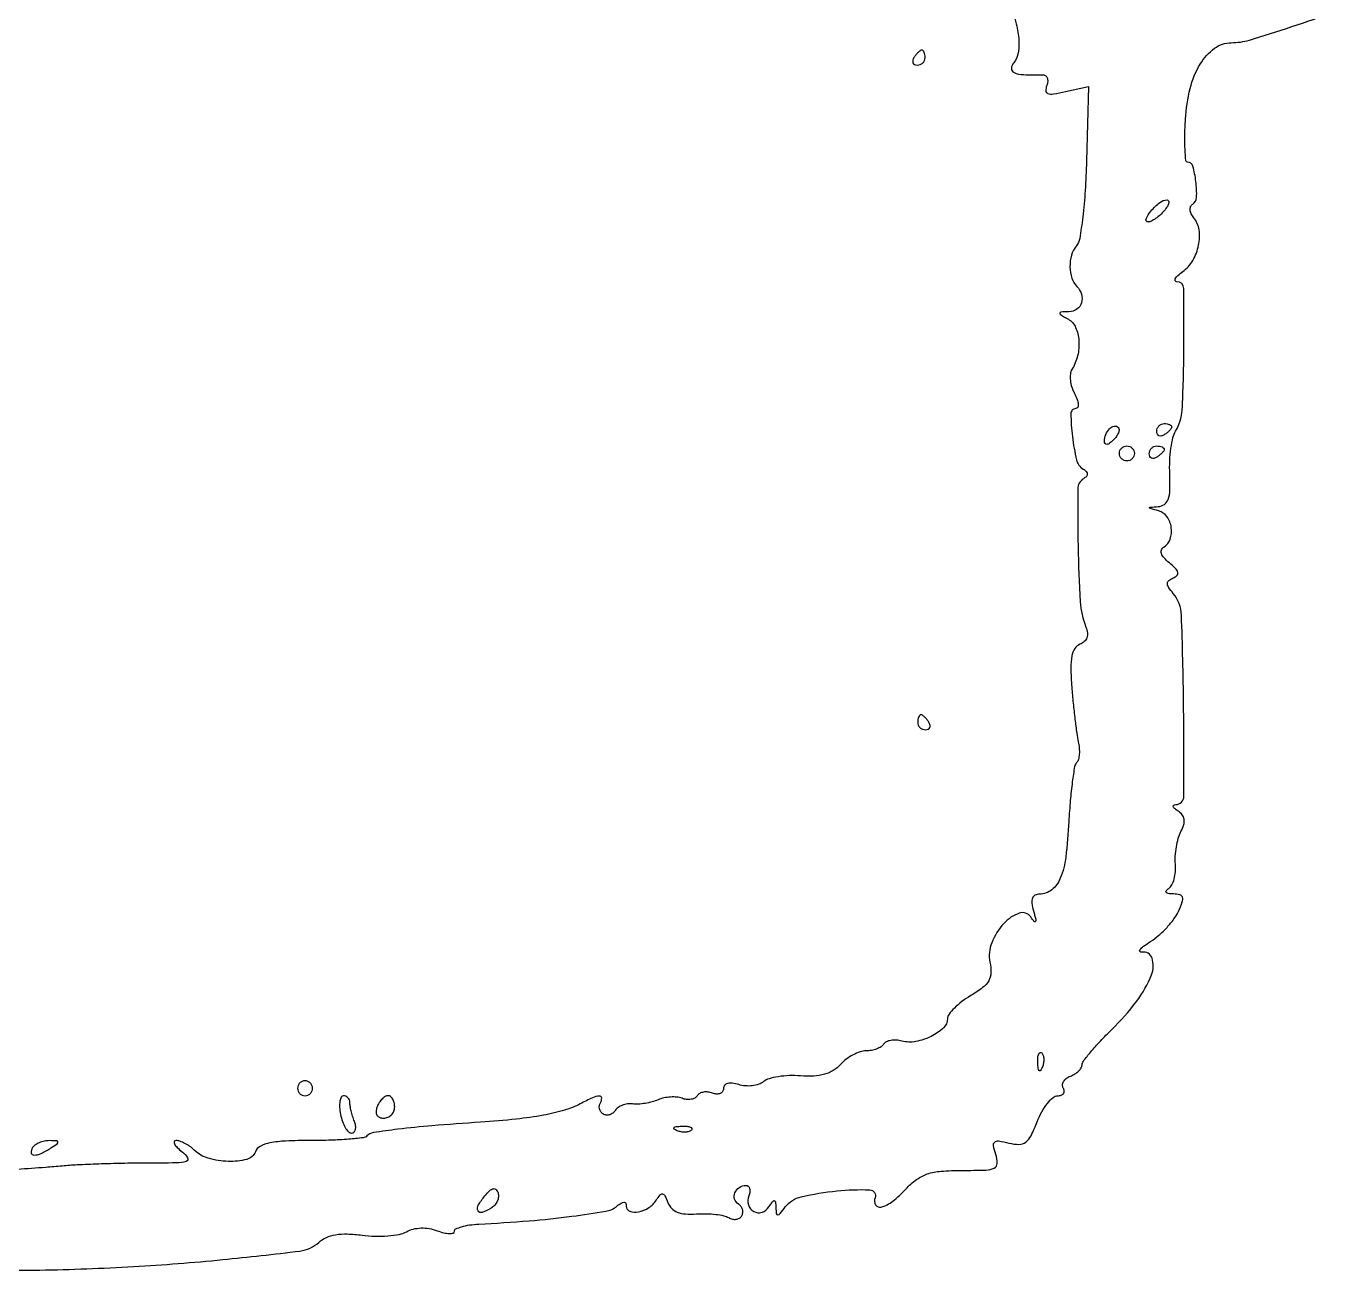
# Model space of a CAD drawing. Extents: x 173 to 1088, y 212 to 1028.
# Drawn here: x 774.7 to 949.8, y 223.6 to 390.2 of the extents above; entities that cross this region are included whole.
import ezdxf

# ---------------------------------------------------------------- set-up
doc = ezdxf.new("R2010")
doc.units = 0

msp = doc.modelspace()

# ---------------------------------------------------------------- linework, layer by layer
for points in [[(906.530275, 392.904612, -0.020343), (907.269403, 390.198729, -0.045855), (907.55385, 388.093895, -0.063586), (907.417902, 386.485433, -0.120935), (906.854014, 385.324097, 0.165047), (906.553744, 384.539669, 0.312346), (906.901091, 383.994227, 0.092142), (908.154781, 383.721121, 0.014778), (910.67092, 383.718175, -0.146508), (911.069818, 383.610964, -0.157845), (911.330136, 383.304512, -0.120714), (911.402245, 382.829991, -0.069348), (911.270788, 382.263279, 0.099365), (911.151722, 381.562627, 0.31677), (911.421138, 381.20325, 0.118562), (912.16299, 381.145311, 0.014532), (913.774209, 381.450408), (916.848681, 382.125675), (916.598179, 372.124764, -0.010011), (916.420808, 368.191431, -0.013716), (916.093447, 364.663058, -0.01055), (915.682729, 361.770391, -0.133429), (915.230626, 360.777887, 0.104729), (914.586397, 359.552509, 0.072363), (914.381278, 357.993927, 0.073743), (914.627903, 356.4738, 0.119905), (915.304389, 355.362278, -0.123305), (915.930823, 354.317288, -0.150106), (915.927037, 353.181224, -0.1644), (915.298603, 352.314228, -0.151221), (914.25, 351.969591, 0.007809), (913.16704, 351.93385, 0.380308), (913.02435, 351.793974, 0.279079), (913.130951, 351.587088, 0.005647), (914.180622, 350.958727, -0.15997), (915.145701, 349.870356, -0.08517), (915.575022, 348.102576, -0.075615), (915.406904, 346.072534, -0.080172), (914.641137, 344.228365, 0.113781), (914.437521, 343.628013, 0.052148), (914.440684, 342.796453, 0.047869), (914.629626, 341.881627, 0.048053), (914.98894, 341.020667, -0.033127), (915.340013, 340.245302, -0.067121), (915.489108, 339.593571, -0.122061), (915.423755, 339.167108, -0.302723), (915.17304, 339, 0.418038), (914.503808, 338.321983, 0.026911), (914.70889, 335.258799, 0.028196), (915.268294, 332.132091, 0.198499), (916.154621, 330.904439, -0.059384), (916.571911, 330.57234, -0.193623), (916.706012, 330.252896, -0.198256), (916.580286, 329.934891, -0.062403), (916.173999, 329.607537, 0.258551), (915.427467, 328.276673, 0.00557), (915.473554, 320.542779, 0.010586), (915.756472, 313.15398, 0.08012), (916.513437, 309.758429, -0.065391), (916.710764, 308.981235, -0.112793), (916.640107, 308.320867, -0.125802), (916.300905, 307.804844, -0.093416), (915.717946, 307.44526, 0.161443), (915.029749, 306.881267, 0.094515), (914.634899, 305.880127, 0.052151), (914.500721, 304.267083, 0.013881), (914.627197, 301.686831, 0.005236), (914.814296, 299.546915, 0.005199), (915.046564, 297.406304, 0.005106), (915.28822, 295.538927, 0.020145), (915.494796, 294.398458, -0.034489), (915.624337, 293.544361, -0.039039), (915.627264, 292.715632, -0.042653), (915.515841, 292.024142, -0.135923), (915.287456, 291.620789, 0.156658), (915.004472, 291.069997, 0.007738), (914.699079, 289.026422, 0.011884), (914.427647, 286.548412, 0.008253), (914.233926, 283.738355, -0.016686), (913.823687, 278.962676, -0.066086), (913.093344, 276.114771, -0.128919), (911.948033, 274.574707, -0.170352), (910.310168, 274, 0.115383), (909.700081, 273.857313, 0.193599), (909.354474, 273.470213, 0.120839), (909.282303, 272.790938, 0.034899), (909.498119, 271.75, -0.006784), (909.79507, 270.636573, -0.165127), (909.769719, 270.321299, -0.565735), (909.613342, 270.300285, -0.017796), (909.144583, 270.931068, 0.33829), (907.586818, 271.43846, 0.125094), (905.539881, 270.078503, 0.089071), (903.909681, 267.46558, 0.145394), (903.673162, 264.884192, -0.055201), (903.79931, 263.439616, -0.125041), (903.50666, 262.390267, -0.100946), (902.696369, 261.470081, -0.028519), (901.10168, 260.400992, 0.027675), (899.914304, 259.607868, 0.034485), (898.911119, 258.740041, 0.036901), (898.199423, 257.920208, 0.161672), (898, 257.319576, -0.208844), (897.457077, 256.076438, -0.072584), (895.810124, 254.944018, -0.067762), (893.738771, 254.252733, -0.111097), (891.898763, 254.316223, 0.048693), (891.13167, 254.438811, 0.056701), (890.394665, 254.400362, 0.065669), (889.794729, 254.217045, 0.148457), (889.441979, 253.90612, -0.112673), (889.099507, 253.558525, -0.05), (888.521834, 253.266173, -0.04601), (887.820696, 253.067111, -0.046202), (887.095971, 253, 0.080792), (886.292898, 252.869384, 0.041231), (885.351162, 252.465794, 0.039573), (884.425775, 251.877338, 0.047467), (883.66419, 251.181428, -0.07142), (882.698664, 250.380257, -0.067895), (881.530389, 249.866287, -0.057269), (880.096116, 249.628254, -0.032171), (878.328001, 249.653489, 0.028171), (876.821994, 249.687025, 0.029694), (875.348353, 249.548937, 0.031083), (874.102095, 249.276852, 0.104283), (873.366787, 248.889443, -0.091275), (872.730541, 248.532987, -0.051871), (871.86768, 248.335515, -0.049458), (870.925618, 248.314315, -0.057813), (870.047988, 248.484769, 0.040821), (869.192101, 248.681322, 0.09902), (868.547601, 248.646963, 0.161646), (868.152925, 248.393332, 0.171425), (868, 247.960399, -0.1436), (867.882341, 247.55917, -0.152632), (867.568782, 247.296469, -0.119562), (867.093334, 247.221472, -0.071336), (866.532025, 247.349337, 0.063662), (865.928681, 247.49651, 0.070706), (865.329578, 247.479087, 0.080361), (864.82605, 247.306262, 0.132318), (864.5, 247, -0.132318), (864.17395, 246.693738, -0.080361), (863.670422, 246.520913, -0.070706), (863.071319, 246.50349, -0.063662), (862.467975, 246.650663, 0.068592), (861.778859, 246.811606, 0.038449), (860.917155, 246.825055, 0.037551), (860.027788, 246.703059, 0.049702), (859.25, 246.453302, -0.036842), (858.458658, 246.176591, -0.025074), (857.526023, 245.975276, -0.025329), (856.601286, 245.871447, -0.045501), (855.83859, 245.894163, 0.062017), (855.154297, 245.892001, 0.057331), (854.472023, 245.723901, 0.061282), (853.893712, 245.423913, 0.10445), (853.519492, 245.031538, -0.087771), (853.196491, 244.669641, -0.094564), (852.776755, 244.451938, -0.100084), (852.326398, 244.411115, -0.111577), (851.91459, 244.552786, -0.097277), (851.596957, 244.847224, -0.097513), (851.414623, 245.239685, -0.098348), (851.395525, 245.669126, -0.100828), (851.542705, 246.069098, 0.14855), (851.7055, 246.68445, 0.420229), (851.410289, 246.953376, 0.092729), (850.475929, 246.723003, 0.016185), (848.842155, 245.915524, -0.05204), (846.748766, 245.061358, -0.025317), (843.935971, 244.394451, -0.019587), (840.278142, 243.867764, -0.00911), (835.5, 243.457671, 0.003513), (828.992189, 242.97244, 0.009848), (824.444462, 242.510882, 0.007964), (821.164685, 242.05949, 0.159508), (820.275592, 241.608926, -0.170027), (819.773116, 241.36709, -0.007609), (817.829028, 241.178872, -0.012061), (815.47638, 241.044208, -0.008264), (812.801949, 241, 0.010389), (809.401584, 240.929342, 0.03959), (807.296497, 240.674032, 0.070308), (806.004691, 240.216756, 0.182948), (805.358744, 239.492487, -0.244885), (804.209249, 238.475994, -0.067809), (801.737044, 238.207096, -0.063805), (799.049262, 238.625706, -0.123087), (797.178571, 239.71396, 0.037604), (796.590295, 240.206104, 0.034166), (795.9164, 240.622226, 0.035882), (795.260194, 240.909887, 0.08556), (794.737442, 241, 0.292), (794.507535, 240.85322, 0.237129), (794.51686, 240.555064, 0.076826), (794.886741, 240.068784, 0.026145), (795.55887, 239.485323, -0.088012), (796.290759, 238.671774, -0.494179), (796.114392, 238.204524, -0.069251), (794.792159, 237.999774, -0.003641), (790.5, 237.965147, 0.00459), (787.526762, 237.935518, 0.003873), (784.38125, 237.850915, 0.003907), (781.51298, 237.729084, 0.010844), (779.5, 237.583998, -0.005229), (777.290464, 237.399784, -0.00117), (773.518525, 237.133869, -0.001214)], [(772.221492, 223.624702, 0.006201), (776.5, 223.653977, 0.009224), (789.060023, 224.127622, 0.010726), (800.975785, 225.054057, 0.005979), (811.320494, 226.207087, 0.15436), (813.85148, 227.365592, -0.080128), (814.855029, 228.016862, -0.063117), (816.098374, 228.387442, -0.049641), (817.660682, 228.488193, -0.024638), (819.641105, 228.321312, 0.026789), (821.352632, 228.184498, 0.026013), (823.085979, 228.229248, 0.026946), (824.602296, 228.430118, 0.081334), (825.579207, 228.784388, -0.066759), (826.482547, 229.141936, -0.052409), (827.526739, 229.287854, -0.050115), (828.627224, 229.215088, -0.049327), (829.697374, 228.924959, 0.028961), (830.580519, 228.646521, 0.053769), (831.323603, 228.541748, 0.084965), (831.824959, 228.610807, 0.327064), (832, 228.849777, -0.287089), (832.200376, 229.169992, -0.041118), (832.954687, 229.462845, -0.036372), (834.004579, 229.692583, -0.023157), (835.25, 229.813026, 0.007554), (841.984638, 230.252833, 0.012194), (847.69867, 230.853329, 0.00941), (852.254026, 231.53208, 0.1314), (853.75, 232.21461, -0.028498), (854.32258, 232.634157, -0.145596), (854.696874, 232.74431, -0.29632), (854.918044, 232.59969, -0.10426), (855, 232.210929, 0.315151), (855.475083, 231.532051, 0.1392), (856.624057, 231.448048, 0.092921), (858.028192, 232.023505, 0.111195), (859.026173, 233.042349, -0.033665), (859.512941, 233.722917, -0.28292), (859.854741, 233.840444, -0.226555), (860.170651, 233.592298, -0.023246), (860.562216, 232.698462, 0.102912), (861.060176, 231.924153, 0.104062), (861.823841, 231.416362, 0.077836), (862.915052, 231.16768, 0.034002), (864.40391, 231.16659, -0.022156), (865.702068, 231.196376, -0.023092), (866.979813, 231.109947, -0.023555), (868.071657, 230.932829, -0.086629), (868.718801, 230.673791, 0.081459), (869.199613, 230.47558, 0.091979), (869.698011, 230.453129, 0.100692), (870.136024, 230.607645, 0.119915), (870.447214, 230.91459, 0.108213), (870.59142, 231.32488, 0.099662), (870.557326, 231.77103, 0.095543), (870.349732, 232.184358, 0.090563), (870, 232.5, -0.186548), (869.500972, 233.158672, -0.168957), (869.548313, 234.01473, -0.149735), (870.136111, 234.730911, -0.147627), (871.027632, 235, -0.183086), (871.32901, 234.885816, -0.147562), (871.512354, 234.589088, -0.100743), (871.539367, 234.136765, -0.056372), (871.400442, 233.601151, 0.165058), (871.352741, 232.386232, 0.197781), (872.065909, 231.501512, 0.207134), (873.165776, 231.398554, 0.174498), (874.096491, 232.121885, -0.012508), (874.587624, 232.856003, -0.278879), (874.812862, 232.954494, -0.348935), (874.965634, 232.796193, -0.016195), (875.016491, 232, 0.025905), (875.081993, 231.214515, 0.399104), (875.275368, 231.05931, 0.201383), (875.581197, 231.218756, 0.010468), (876.286632, 232.105838, -0.175652), (878.411466, 233.474239, -0.03083), (883.179487, 234.257163, -0.033904), (887.578988, 234.403849, -0.515142), (888.294116, 233.324072, 0.229462), (888.374215, 232.380748, 0.340601), (889.110769, 232.087909, 0.097686), (890.656208, 232.878567, 0.038955), (892.41242, 234.5, -0.04789), (893.842826, 235.774133, -0.077909), (895.285102, 236.518538, -0.060896), (897.129304, 236.891081, -0.019423), (899.932058, 237, 0.00763), (903.124306, 237.048716, 0.103004), (904.253652, 237.320068, 0.290228), (904.642998, 237.934548, 0.076943), (904.456782, 239.136168, -0.027704), (904.150154, 240.327388, -0.269264), (904.312259, 240.801412, -0.223951), (904.836274, 240.949039, -0.019972), (906.212675, 240.66147, 0.059206), (907.561106, 240.488429, 0.165365), (908.454664, 240.782969, 0.115854), (909.175208, 241.649021, 0.022342), (910.009928, 243.525302, -0.031969), (910.632618, 244.85547, -0.041329), (911.375938, 245.979307, -0.046672), (912.125461, 246.767518, -0.181266), (912.745663, 247, 0.078138), (913.223872, 247.075192, 0.155938), (913.53207, 247.295825, 0.185397), (913.624073, 247.623813, 0.115616), (913.495635, 248.007063, -0.148943), (913.382065, 248.437686, -0.123594), (913.515309, 248.894529, -0.099723), (913.885502, 249.309425, -0.069381), (914.436618, 249.614052, 0.046432), (915.034704, 249.909781, 0.052729), (915.540757, 250.300398, 0.060125), (915.887357, 250.722092, 0.142927), (916, 251.1081, -0.164233), (916.177069, 251.632638, -0.011341), (917.165811, 252.870955, -0.015189), (918.44838, 254.313224, -0.010789), (919.968717, 255.853731, 0.038258), (923.291042, 259.612, 0.068626), (925.299417, 263.199192, 0.171834), (925.37252, 265.412864, 0.37766), (924.029553, 266.220183, -0.236198), (923.751842, 266.300929, -0.392763), (923.734796, 266.526439, -0.065512), (924.23635, 267.009772, -0.016427), (925.174008, 267.655691, 0.036675), (926.275103, 268.48182, 0.026809), (927.372301, 269.547021, 0.027295), (928.307215, 270.675157, 0.052526), (928.902569, 271.685508, 0.020195), (929.416482, 272.945965, 0.158397), (929.436822, 273.570171, 0.267529), (929.087642, 273.906311, 0.058742), (928.228561, 274.015313, -0.028688), (927.545844, 274.060588, -0.19228), (927.253795, 274.221466, -0.367463), (927.257766, 274.456032, -0.06662), (927.61287, 274.765313, 0.129201), (928.02405, 275.224474, 0.051468), (928.332504, 276.018561, 0.046429), (928.503981, 276.989169, 0.043064), (928.499935, 278, -0.037773), (928.48399, 279.094511, -0.02666), (928.624276, 280.317045, -0.027038), (928.885901, 281.478155, -0.049954), (929.24031, 282.377174, 0.044877), (929.612865, 283.29486, 0.109574), (929.669155, 284.018126, 0.133769), (929.415599, 284.607037, 0.083559), (928.853245, 285.111861, -0.032501), (928.397166, 285.444249, -0.133394), (928.202722, 285.721978, -0.352737), (928.265565, 285.903883, -0.137151), (928.538999, 285.984687, 0.408652), (929.634484, 287.091677, 0.003998), (929.588919, 299.388343, 0.005945), (929.30626, 311.367902, 0.165806), (928.208262, 314.249066, -0.02438), (927.574197, 315.093652, -0.149914), (927.416524, 315.607709, -0.233597), (927.60731, 315.993792, -0.065239), (928.208262, 316.339933, 0.100187), (928.709008, 316.676655, 0.263995), (928.817432, 317.079551, 0.135056), (928.5194, 317.59789, 0.024856), (927.690159, 318.341178, -0.037518), (926.98536, 319.005833, -0.10032), (926.632238, 319.595288, -0.172107), (926.632781, 320.082602, -0.17043), (926.940159, 320.463016, 0.172525), (927.797791, 321.53331, 0.11938), (927.948212, 323.091861, 0.120113), (927.36923, 324.539346, 0.175676), (926.25, 325.310674, -0.002529), (925.135425, 325.607974, -0.314886), (925.047124, 325.713888, -0.415572), (925.123416, 325.803938, -0.003031), (926.201242, 325.883999, 0.138095), (927.020567, 326.176163, 0.155029), (927.523061, 326.842405, 0.077781), (927.751045, 328.071952, 0.016566), (927.740053, 330.25378, -0.02118), (927.747331, 331.992031, -0.022147), (927.902662, 333.697527, -0.022492), (928.16735, 335.151359, -0.084658), (928.521712, 336.00378, 0.129431), (929.403871, 338.80136, 0.009774), (929.632237, 346.816857, 0.005953), (929.607627, 355.106172, 0.409864), (928.700404, 356, -0.276078), (928.478212, 356.132807, -0.258522), (928.481579, 356.399103, -0.079562), (928.832199, 356.834999, -0.025815), (929.475802, 357.358648, 0.10243), (930.825464, 358.85087, 0.081854), (931.606824, 360.878719, 0.086448), (931.672838, 362.942752, 0.138941), (930.96516, 364.541979, -0.057343), (930.606556, 365.091525, -0.096209), (930.459056, 365.620827, -0.126401), (930.536299, 366.06675, -0.149661), (930.817332, 366.387105, 0.251593), (931.335412, 367.283063, 0.038166), (931.239166, 369.421211, 0.038317), (930.827561, 371.474133, 0.336525), (930.133423, 371.998637, -0.386918), (929.894649, 372.215002, -0.011351), (929.786201, 373.687137, -0.017209), (929.755721, 375.543476, -0.010301), (929.840879, 377.748637, -0.046026), (930.468674, 381.869413, -0.07424), (931.82014, 385.144341, -0.097925), (933.724197, 387.251461, -0.161573), (935.980142, 388, 0.073161), (938.392252, 388.354842, 0.007036), (944.061648, 390.147134, 0.005883), (949.756896, 392.110817, 0.099593)]]:
    msp.add_lwpolyline(points, format="xyb")
for points in [[(893.5, 386, 0.082592), (893.343488, 385.6179, 0.161196), (893.3746, 385.29375, 0.182303), (893.586039, 385.078288, 0.108972), (893.940983, 385, 0.093332), (894.345238, 385.076123, 0.09642), (894.688914, 385.29375, 0.099167), (894.918938, 385.618444, 0.105053), (895, 386, 0.042167), (894.967655, 386.382849, 0.061769), (894.870461, 386.70625, 0.081139), (894.727648, 386.92554, 0.210953), (894.559017, 387, 0.151918), (894.34829, 386.934461, 0.038439), (894.066025, 386.70625, 0.035638), (893.768994, 386.382774, 0.029505)], [(927, 365.5, -0.032938), (926.455969, 364.925974, -0.03496), (925.851433, 364.440625, -0.037351), (925.275728, 364.101826, -0.114813), (924.838129, 364, -0.540293), (924.569435, 364.410045, -0.074413), (925.227454, 365.461482, -0.046591), (926.395627, 366.594069, -0.159648), (927.372445, 366.961963, -0.287778), (927.58714, 366.839935, -0.187914), (927.622923, 366.548202, -0.079352), (927.418062, 366.074036, -0.031643)], [(920.183333, 334.783333, -0.034019), (919.693024, 334.355562, -0.131573), (919.322581, 334.204271, -0.290264), (919.093678, 334.31173, -0.142677), (919, 334.633333, -0.094783), (919.175276, 335.54964, -0.102202), (919.674729, 336.309147, -0.145728), (920.299565, 336.647242, -0.253202), (920.85, 336.483333, -0.212536), (920.959631, 336.197768, -0.080535), (920.867292, 335.770833, -0.061283), (920.5985, 335.274266, -0.041736)], [(928, 336.559017, -0.151918), (927.934461, 336.34829, -0.038439), (927.70625, 336.066025, -0.035638), (927.382774, 335.768994, -0.029505), (927, 335.5, -0.082592), (926.6179, 335.343488, -0.161196), (926.29375, 335.3746, -0.182303), (926.078288, 335.586039, -0.108972), (926, 335.940983, -0.093332), (926.076123, 336.345238, -0.09642), (926.29375, 336.688914, -0.099167), (926.618444, 336.918938, -0.105053), (927, 337, -0.042167), (927.382849, 336.967655, -0.061769), (927.70625, 336.870461, -0.081139), (927.92554, 336.727648, -0.210953)], [(923, 333, -0.099038), (922.923658, 332.618362, -0.097945), (922.70625, 332.29375, -0.097945), (922.381638, 332.076342, -0.099038), (922, 332, -0.099038), (921.618362, 332.076342, -0.097945), (921.29375, 332.29375, -0.097945), (921.076342, 332.618362, -0.099038), (921, 333, -0.099038), (921.076342, 333.381638, -0.097945), (921.29375, 333.70625, -0.097945), (921.618362, 333.923658, -0.099038), (922, 334, -0.099038), (922.381638, 333.923658, -0.097945), (922.70625, 333.70625, -0.097945), (922.923658, 333.381638, -0.099038)], [(927, 333.559017, -0.151918), (926.934461, 333.34829, -0.038439), (926.70625, 333.066025, -0.035638), (926.382774, 332.768994, -0.029505), (926, 332.5, -0.082592), (925.6179, 332.343488, -0.161196), (925.29375, 332.3746, -0.182303), (925.078288, 332.586039, -0.108972), (925, 332.940983, -0.093332), (925.076123, 333.345238, -0.09642), (925.29375, 333.688914, -0.099167), (925.618444, 333.918938, -0.105053), (926, 334, -0.042167), (926.382849, 333.967655, -0.061769), (926.70625, 333.870461, -0.081139), (926.92554, 333.727648, -0.210953)], [(894, 297, 0.105053), (894.081062, 296.618444, 0.099167), (894.311086, 296.29375, 0.09642), (894.654762, 296.076123, 0.093332), (895.059017, 296, 0.108972), (895.413961, 296.078288, 0.182303), (895.6254, 296.29375, 0.161196), (895.656512, 296.6179, 0.082592), (895.5, 297, 0.029505), (895.231006, 297.382774, 0.035638), (894.933975, 297.70625, 0.038439), (894.65171, 297.934461, 0.151918), (894.440983, 298, 0.210953), (894.272352, 297.92554, 0.081139), (894.129539, 297.70625, 0.061769), (894.032345, 297.382849, 0.042167)], [(910.683114, 250.8125, -0.054073), (910.461564, 250.395823, -0.470617), (910.279315, 250.37858, -0.168741), (910.137993, 250.670344, -0.018894), (910.078947, 251.416667, -0.028489), (910.089945, 252.112848, -0.077125), (910.200665, 252.592839, -0.208169), (910.385309, 252.77538, -0.296942), (910.604167, 252.729167, -0.126455), (910.797407, 252.402231, -0.060344), (910.876576, 251.916927, -0.05415), (910.839148, 251.359369, -0.051402)], [(811, 248, 0.099038), (811.076342, 247.618362, 0.097945), (811.29375, 247.29375, 0.097945), (811.618362, 247.076342, 0.099038), (812, 247, 0.099038), (812.381638, 247.076342, 0.097945), (812.70625, 247.29375, 0.097945), (812.923658, 247.618362, 0.099038), (813, 248, 0.099038), (812.923658, 248.381638, 0.097945), (812.70625, 248.70625, 0.097945), (812.381638, 248.923658, 0.099038), (812, 249, 0.099038), (811.618362, 248.923658, 0.097945), (811.29375, 248.70625, 0.097945), (811.076342, 248.381638, 0.099038)], [(816.755249, 244.5, 0.036068), (817.010872, 243.542894, 0.04953), (817.383703, 242.734375, 0.05995), (817.809592, 242.175082, 0.202771), (818.223566, 242, 0.191044), (818.549736, 242.129347, 0.14549), (818.744741, 242.46465, 0.097359), (818.767105, 242.976008, 0.054054), (818.606989, 243.581787, -0.016969), (818.374624, 244.254744, -0.015089), (818.178303, 244.96865, -0.015326), (818.040803, 245.621647, -0.04425), (818, 246.081787, 0.092694), (817.934455, 246.432303, 0.096226), (817.746985, 246.730275, 0.099288), (817.46731, 246.929696, 0.105767), (817.138672, 247, 0.285831), (816.843992, 246.816555, 0.076393), (816.670744, 246.265625, 0.053628), (816.634359, 245.458177, 0.031701)], [(821.638374, 245.5, 0.075244), (821.503306, 244.885039, 0.151899), (821.617923, 244.407358, 0.166113), (821.972145, 244.106211, 0.094119), (822.531385, 244, 0.10122), (823.091819, 244.114629, 0.098432), (823.568594, 244.440625, 0.097416), (823.887999, 244.927495, 0.096899), (824, 245.5, 0.057609), (823.933678, 246.073715, 0.076852), (823.737678, 246.559375, 0.095748), (823.447641, 246.884842, 0.164455), (823.106989, 247, 0.13875), (822.723081, 246.891374, 0.061199), (822.307216, 246.559375, 0.053891), (821.924763, 246.073796, 0.048303)], [(863.729167, 242.395833, -0.126455), (863.402231, 242.202593, -0.060344), (862.916927, 242.123424, -0.05415), (862.359369, 242.160852, -0.051402), (861.8125, 242.316886, -0.054073), (861.395823, 242.538436, -0.470617), (861.37858, 242.720685, -0.168741), (861.670344, 242.862007, -0.018894), (862.416667, 242.921053, -0.028489), (863.112848, 242.910055, -0.077125), (863.592839, 242.799335, -0.208169), (863.77538, 242.614691, -0.296942)], [(775.5, 240, 0.175918), (775.366526, 239.359022, 0.372932), (775.722292, 239.050802, 0.110887), (776.680839, 239.266028, 0.03301), (778, 240, 0.010223), (778.842749, 240.569384, 0.295079), (778.935744, 240.800669, 0.343021), (778.761472, 240.953006, 0.012098), (777.809017, 240.984687, 0.053738), (777.116349, 240.916365, 0.049393), (776.433213, 240.701752, 0.052761), (775.859627, 240.382022, 0.101161)], [(836.900845, 231.938719, -0.054769), (835.716938, 231.375352, -0.376034), (835.166061, 231.598346, -0.255999), (835.191549, 232.338425, -0.039286), (836.070948, 233.585487, -0.027916), (836.728606, 234.293502, -0.13555), (837.205874, 234.552366, -0.265701), (837.564906, 234.444492, -0.109881), (837.835334, 233.993999, -0.10981), (837.890189, 233.463346, -0.077907), (837.729307, 232.884821, -0.072906), (837.383399, 232.347867, -0.074984)]]:
    msp.add_lwpolyline(points, format="xyb", close=True)

doc.saveas('drawing.dxf')
